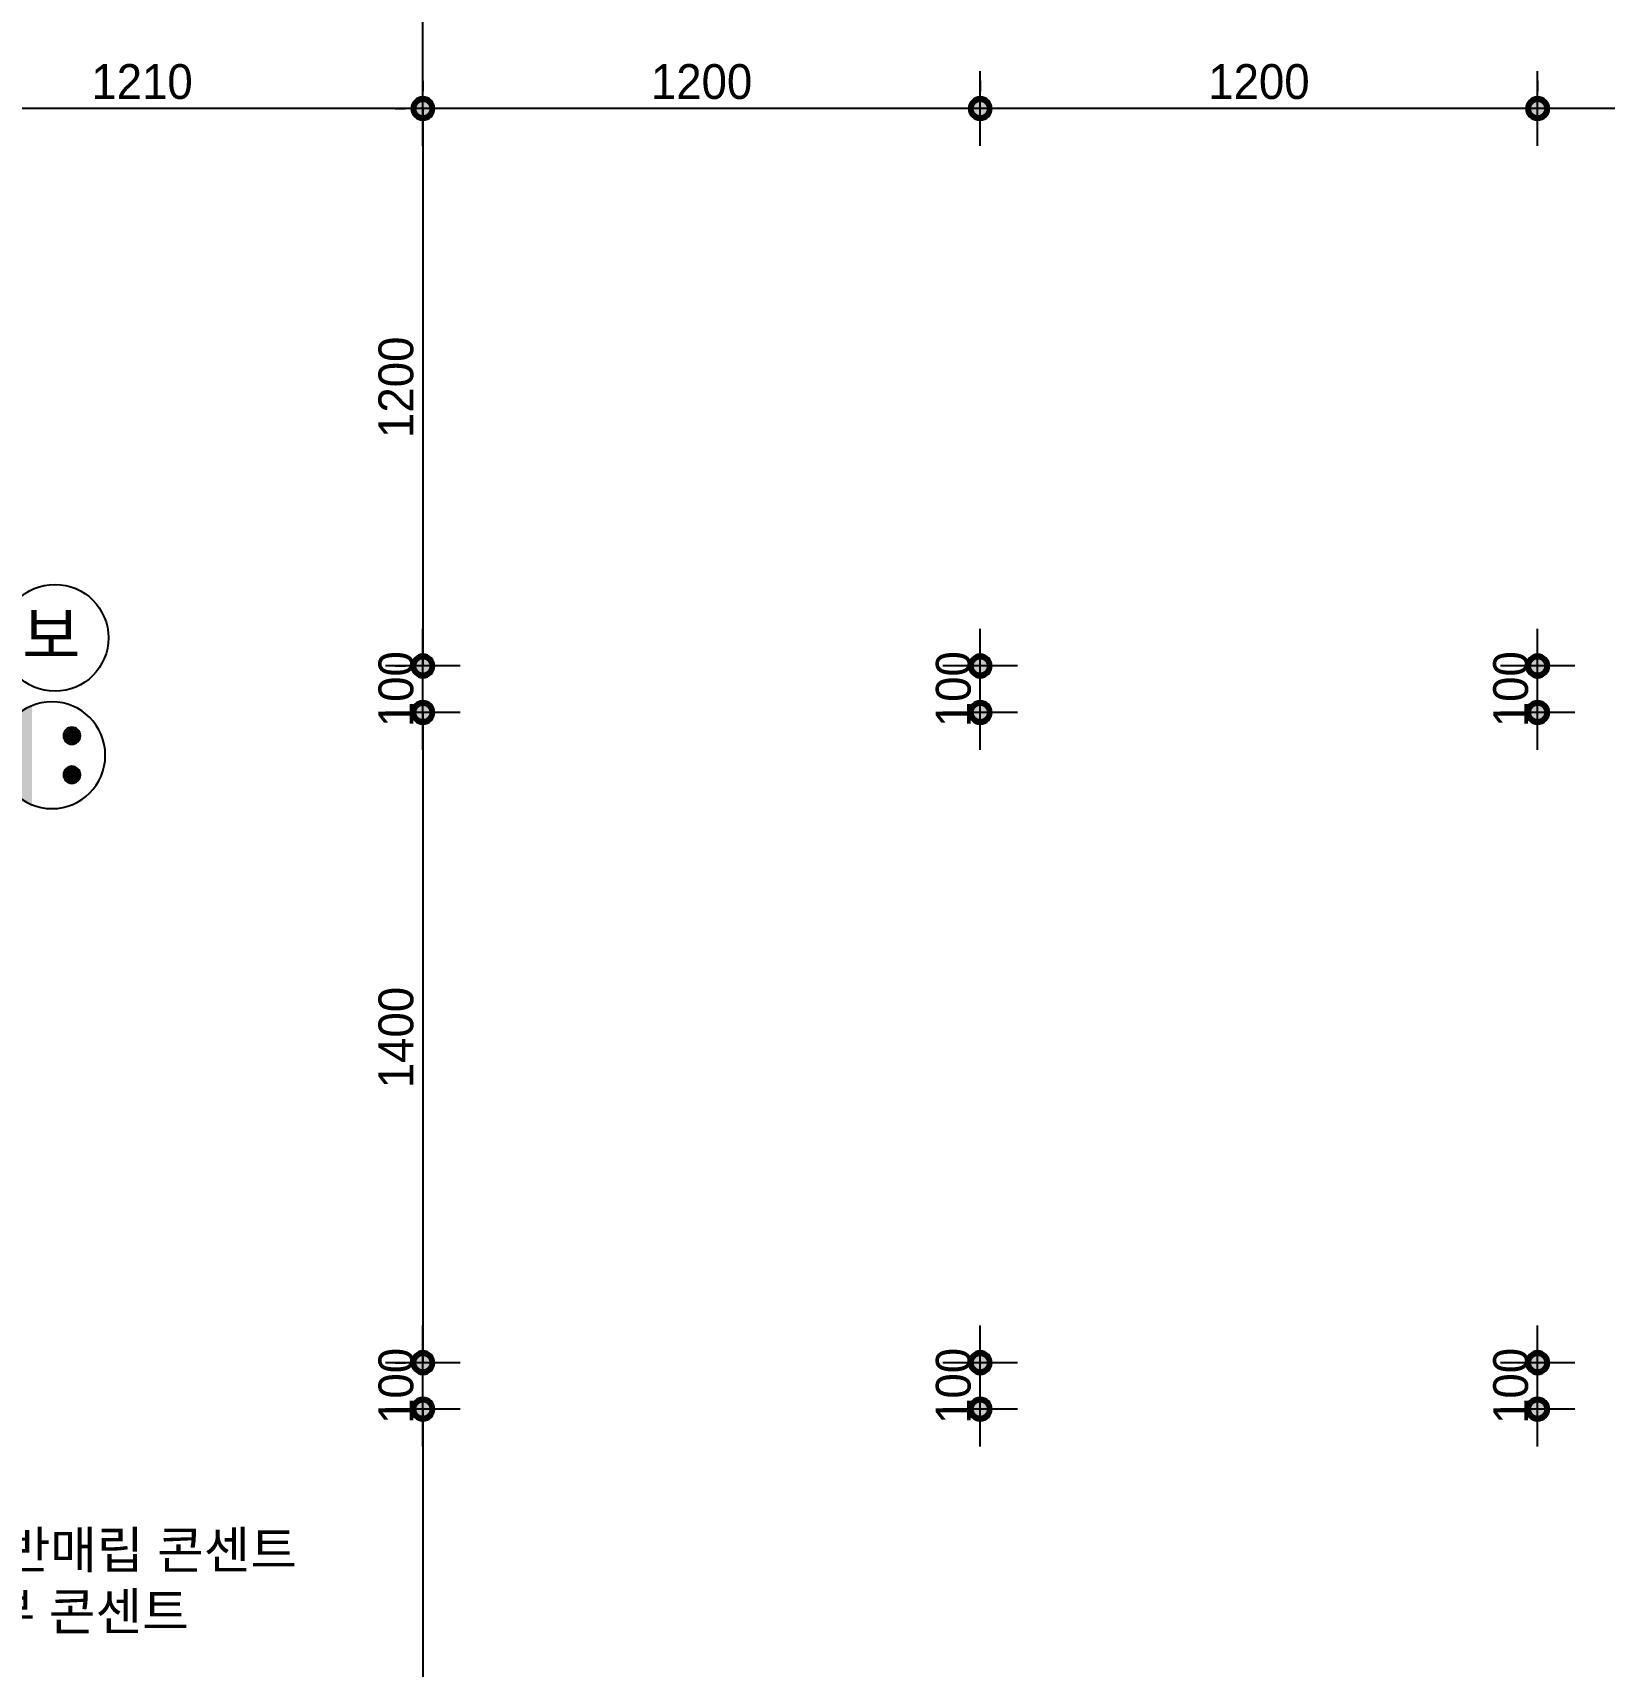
# Model space of a CAD drawing. Header units: inches. Extents: x -53835 to 52744, y -79586 to -50910.
# Drawn here: x 17029 to 20413, y -61991 to -58474 of the extents above; entities that cross this region are included whole.
import ezdxf

# ---------------------------------------------------------------- set-up
doc = ezdxf.new("R2010")
doc.units = ezdxf.units.IN
doc.header["$LTSCALE"] = 50
doc.header["$MEASUREMENT"] = 0
doc.linetypes.add('DASHEDX2', pattern=[1.5, 1, -0.5])
for name, color, linetype in [('0-ELC TEXT', 7, 'Continuous'), ('07-DIM WAL', 5, 'Continuous'), ('RC-LIGHT', 7, 'Continuous'), ('설비', 140, 'Continuous')]:
    doc.layers.add(name, color=color, linetype=linetype)
doc.styles.add('스타일1', font='HY울릉도M.TTF')
doc.styles.add('코레일둥고', font='Korail_Round_Gothic_Medium.ttf')
doc.dimstyles.new('30', dxfattribs={"dimscale": 30, "dimtxt": 2.5, "dimasz": 2.5, "dimexe": 1.25, "dimexo": 2, "dimtad": 1, "dimdec": 0, "dimtxsty": '스타일1', "dimblk": 'DOTSMALL', "dimcen": 2.5, "dimclrd": 1, "dimclre": 1, "dimclrt": 2, "dimadec": 0, "dimazin": 0, "dimtfac": 1, "dimtix": 1, "dimtmove": 0, "dimatfit": 3, "dimldrblk": 'DOTSMALL', "dimfxl": 1.25, "dimarcsym": 0})

# ---------------------------------------------------------------- blocks, each defined once
blk = doc.blocks.new('1')
at = {"linetype": 'Continuous'}
h = blk.add_hatch(color=4, dxfattribs=at)
h.dxf.hatch_style = 1
edge = h.paths.add_edge_path()
edge.add_arc((11539653.5, -14273503.8), 37.5, 0, 360)
at = {"color": 1, "linetype": 'Continuous'}
for p, q in [((11539653.5, -14273637.1), (11539653.5, -14273370.5)), ((11539520.2, -14273503.8), (11539786.8, -14273503.8))]:
    blk.add_line(p, q, dxfattribs=at)
at = {"color": 4, "linetype": 'Continuous'}
for radius in [41.5, 37.5]:
    blk.add_circle((11539653.5, -14273503.8), radius, dxfattribs=at)
blk = doc.blocks.new('_DOTSMALL')
at = {"color": 0, "linetype": 'ByBlock', "const_width": 0.5}
blk.add_lwpolyline([(-0.0625, 0, 1), (0.0625, 0, 1)], format="xyb", close=True, dxfattribs=at)
blk = doc.blocks.new('*D418')
at = {"layer": '07-DIM WAL', "color": 1, "lineweight": -2, "transparency": 16777216}
for p, q in [((19069.1, -61512), (19069.1, -61262)), ((19129.1, -61337), (19106.6, -61337)), ((19009.1, -61437), (19031.6, -61437))]:
    blk.add_line(p, q, dxfattribs=at)
at = {"layer": 'Defpoints', "color": 0, "transparency": 16777216}
for p in [(19069.1, -61337), (19069.1, -61337), (19069.1, -61437)]:
    blk.add_point(p, dxfattribs=at)
at = {"layer": '07-DIM WAL', "color": 1, "lineweight": -2, "transparency": 16777216, "xscale": 75, "yscale": 75, "zscale": 75}
for p, rotation in [((19069.1, -61337), 270), ((19069.1, -61437), 90)]:
    blk.add_blockref('_DOTSMALL', p, dxfattribs=dict(at, rotation=rotation))
at = {"layer": '07-DIM WAL', "color": 2, "transparency": 16777216, "insert": (19011.4, -61387), "char_height": 75, "attachment_point": 5, "rotation": 90, "style": '스타일1'}
blk.add_mtext('100', dxfattribs=at)
blk = doc.blocks.new('*D419')
at = {"layer": '07-DIM WAL', "color": 1, "lineweight": -2, "transparency": 16777216}
for p, q in [((20269.1, -61512), (20269.1, -61262)), ((20329.1, -61337), (20306.6, -61337)), ((20209.1, -61437), (20231.6, -61437))]:
    blk.add_line(p, q, dxfattribs=at)
at = {"layer": 'Defpoints', "color": 0, "transparency": 16777216}
for p in [(20269.1, -61337), (20269.1, -61337), (20269.1, -61437)]:
    blk.add_point(p, dxfattribs=at)
at = {"layer": '07-DIM WAL', "color": 1, "lineweight": -2, "transparency": 16777216, "xscale": 75, "yscale": 75, "zscale": 75}
for p, rotation in [((20269.1, -61337), 270), ((20269.1, -61437), 90)]:
    blk.add_blockref('_DOTSMALL', p, dxfattribs=dict(at, rotation=rotation))
at = {"layer": '07-DIM WAL', "color": 2, "transparency": 16777216, "insert": (20211.4, -61387), "char_height": 75, "attachment_point": 5, "rotation": 90, "style": '스타일1'}
blk.add_mtext('100', dxfattribs=at)
blk = doc.blocks.new('*D420')
at = {"layer": '07-DIM WAL', "color": 1, "lineweight": -2, "transparency": 16777216}
for p, q in [((17869.1, -61512), (17869.1, -61262)), ((17929.1, -61337), (17906.6, -61337)), ((17809.1, -61437), (17831.6, -61437))]:
    blk.add_line(p, q, dxfattribs=at)
at = {"layer": 'Defpoints', "color": 0, "transparency": 16777216}
for p in [(17869.1, -61337), (17869.1, -61337), (17869.1, -61437)]:
    blk.add_point(p, dxfattribs=at)
at = {"layer": '07-DIM WAL', "color": 1, "lineweight": -2, "transparency": 16777216, "xscale": 75, "yscale": 75, "zscale": 75}
for p, rotation in [((17869.1, -61337), 270), ((17869.1, -61437), 90)]:
    blk.add_blockref('_DOTSMALL', p, dxfattribs=dict(at, rotation=rotation))
at = {"layer": '07-DIM WAL', "color": 2, "transparency": 16777216, "insert": (17811.4, -61387), "char_height": 75, "attachment_point": 5, "rotation": 90, "style": '스타일1'}
blk.add_mtext('100', dxfattribs=at)
blk = doc.blocks.new('*D425')
at = {"layer": '07-DIM WAL', "color": 1, "lineweight": -2, "transparency": 16777216}
for p, q in [((19069.1, -60012), (19069.1, -59762)), ((19129.1, -59837), (19106.6, -59837)), ((19009.1, -59937), (19031.6, -59937))]:
    blk.add_line(p, q, dxfattribs=at)
at = {"layer": 'Defpoints', "color": 0, "transparency": 16777216}
for p in [(19069.1, -59837), (19069.1, -59837), (19069.1, -59937)]:
    blk.add_point(p, dxfattribs=at)
at = {"layer": '07-DIM WAL', "color": 1, "lineweight": -2, "transparency": 16777216, "xscale": 75, "yscale": 75, "zscale": 75}
for p, rotation in [((19069.1, -59837), 270), ((19069.1, -59937), 90)]:
    blk.add_blockref('_DOTSMALL', p, dxfattribs=dict(at, rotation=rotation))
at = {"layer": '07-DIM WAL', "color": 2, "transparency": 16777216, "insert": (19011.4, -59887), "char_height": 75, "attachment_point": 5, "rotation": 90, "style": '스타일1'}
blk.add_mtext('100', dxfattribs=at)
blk = doc.blocks.new('*D426')
at = {"layer": '07-DIM WAL', "color": 1, "lineweight": -2, "transparency": 16777216}
for p, q in [((20269.1, -60012), (20269.1, -59762)), ((20329.1, -59837), (20306.6, -59837)), ((20209.1, -59937), (20231.6, -59937))]:
    blk.add_line(p, q, dxfattribs=at)
at = {"layer": 'Defpoints', "color": 0, "transparency": 16777216}
for p in [(20269.1, -59837), (20269.1, -59837), (20269.1, -59937)]:
    blk.add_point(p, dxfattribs=at)
at = {"layer": '07-DIM WAL', "color": 1, "lineweight": -2, "transparency": 16777216, "xscale": 75, "yscale": 75, "zscale": 75}
for p, rotation in [((20269.1, -59837), 270), ((20269.1, -59937), 90)]:
    blk.add_blockref('_DOTSMALL', p, dxfattribs=dict(at, rotation=rotation))
at = {"layer": '07-DIM WAL', "color": 2, "transparency": 16777216, "insert": (20211.4, -59887), "char_height": 75, "attachment_point": 5, "rotation": 90, "style": '스타일1'}
blk.add_mtext('100', dxfattribs=at)
blk = doc.blocks.new('*D427')
at = {"layer": '07-DIM WAL', "color": 1, "lineweight": -2, "transparency": 16777216}
for p, q in [((17869.1, -60012), (17869.1, -59762)), ((17929.1, -59837), (17906.6, -59837)), ((17809.1, -59937), (17831.6, -59937))]:
    blk.add_line(p, q, dxfattribs=at)
at = {"layer": 'Defpoints', "color": 0, "transparency": 16777216}
for p in [(17869.1, -59837), (17869.1, -59837), (17869.1, -59937)]:
    blk.add_point(p, dxfattribs=at)
at = {"layer": '07-DIM WAL', "color": 1, "lineweight": -2, "transparency": 16777216, "xscale": 75, "yscale": 75, "zscale": 75}
for p, rotation in [((17869.1, -59837), 270), ((17869.1, -59937), 90)]:
    blk.add_blockref('_DOTSMALL', p, dxfattribs=dict(at, rotation=rotation))
at = {"layer": '07-DIM WAL', "color": 2, "transparency": 16777216, "insert": (17811.4, -59887), "char_height": 75, "attachment_point": 5, "rotation": 90, "style": '스타일1'}
blk.add_mtext('100', dxfattribs=at)
blk = doc.blocks.new('*D434')
at = {"layer": '07-DIM WAL', "color": 1, "lineweight": -2, "transparency": 16777216}
for p, q in [((20269.1, -58577), (20269.1, -58599.5)), ((21863.6, -58577), (21863.6, -58599.5)), ((21863.6, -58637), (20269.1, -58637))]:
    blk.add_line(p, q, dxfattribs=at)
at = {"layer": 'Defpoints', "color": 0, "transparency": 16777216}
for p in [(20269.1, -58637), (20269.1, -58637), (21863.6, -58637)]:
    blk.add_point(p, dxfattribs=at)
at = {"layer": '07-DIM WAL', "color": 1, "lineweight": -2, "transparency": 16777216, "xscale": 75, "yscale": 75, "zscale": 75, "rotation": 180}
blk.add_blockref('_DOTSMALL', (20269.1, -58637), dxfattribs=at)
at = {"layer": '07-DIM WAL', "color": 1, "lineweight": -2, "transparency": 16777216, "xscale": 75, "yscale": 75, "zscale": 75}
blk.add_blockref('_DOTSMALL', (21863.6, -58637), dxfattribs=at)
at = {"layer": '07-DIM WAL', "color": 2, "transparency": 16777216, "insert": (21066.4, -58579.3), "char_height": 75, "attachment_point": 5, "style": '스타일1'}
blk.add_mtext('1594', dxfattribs=at)
blk = doc.blocks.new('*D435')
at = {"layer": '07-DIM WAL', "color": 1, "lineweight": -2, "transparency": 16777216}
for p, q in [((19069.1, -58577), (19069.1, -58599.5)), ((20269.1, -58577), (20269.1, -58599.5)), ((20269.1, -58637), (19069.1, -58637))]:
    blk.add_line(p, q, dxfattribs=at)
at = {"layer": 'Defpoints', "color": 0, "transparency": 16777216}
for p in [(19069.1, -58637), (19069.1, -58637), (20269.1, -58637)]:
    blk.add_point(p, dxfattribs=at)
at = {"layer": '07-DIM WAL', "color": 1, "lineweight": -2, "transparency": 16777216, "xscale": 75, "yscale": 75, "zscale": 75, "rotation": 180}
blk.add_blockref('_DOTSMALL', (19069.1, -58637), dxfattribs=at)
at = {"layer": '07-DIM WAL', "color": 1, "lineweight": -2, "transparency": 16777216, "xscale": 75, "yscale": 75, "zscale": 75}
blk.add_blockref('_DOTSMALL', (20269.1, -58637), dxfattribs=at)
at = {"layer": '07-DIM WAL', "color": 2, "transparency": 16777216, "insert": (19669.1, -58579.3), "char_height": 75, "attachment_point": 5, "style": '스타일1'}
blk.add_mtext('1200', dxfattribs=at)
blk = doc.blocks.new('*D436')
at = {"layer": '07-DIM WAL', "color": 1, "lineweight": -2, "transparency": 16777216}
for p, q in [((17869.1, -58577), (17869.1, -58599.5)), ((19069.1, -58577), (19069.1, -58599.5)), ((19069.1, -58637), (17869.1, -58637))]:
    blk.add_line(p, q, dxfattribs=at)
at = {"layer": 'Defpoints', "color": 0, "transparency": 16777216}
for p in [(17869.1, -58637), (17869.1, -58637), (19069.1, -58637)]:
    blk.add_point(p, dxfattribs=at)
at = {"layer": '07-DIM WAL', "color": 1, "lineweight": -2, "transparency": 16777216, "xscale": 75, "yscale": 75, "zscale": 75, "rotation": 180}
blk.add_blockref('_DOTSMALL', (17869.1, -58637), dxfattribs=at)
at = {"layer": '07-DIM WAL', "color": 1, "lineweight": -2, "transparency": 16777216, "xscale": 75, "yscale": 75, "zscale": 75}
blk.add_blockref('_DOTSMALL', (19069.1, -58637), dxfattribs=at)
at = {"layer": '07-DIM WAL', "color": 2, "transparency": 16777216, "insert": (18469.1, -58579.3), "char_height": 75, "attachment_point": 5, "style": '스타일1'}
blk.add_mtext('1200', dxfattribs=at)
blk = doc.blocks.new('*D437')
at = {"layer": '07-DIM WAL', "color": 1, "lineweight": -2, "transparency": 16777216}
for p, q in [((16659.6, -58577), (16659.6, -58599.5)), ((17869.1, -58577), (17869.1, -58599.5)), ((17869.1, -58637), (16659.6, -58637))]:
    blk.add_line(p, q, dxfattribs=at)
at = {"layer": 'Defpoints', "color": 0, "transparency": 16777216}
for p in [(16659.6, -58637), (16659.6, -58637), (17869.1, -58637)]:
    blk.add_point(p, dxfattribs=at)
at = {"layer": '07-DIM WAL', "color": 1, "lineweight": -2, "transparency": 16777216, "xscale": 75, "yscale": 75, "zscale": 75, "rotation": 180}
blk.add_blockref('_DOTSMALL', (16659.6, -58637), dxfattribs=at)
at = {"layer": '07-DIM WAL', "color": 1, "lineweight": -2, "transparency": 16777216, "xscale": 75, "yscale": 75, "zscale": 75}
blk.add_blockref('_DOTSMALL', (17869.1, -58637), dxfattribs=at)
at = {"layer": '07-DIM WAL', "color": 2, "transparency": 16777216, "insert": (17264.4, -58579.3), "char_height": 75, "attachment_point": 5, "style": '스타일1'}
blk.add_mtext('1210', dxfattribs=at)
blk = doc.blocks.new('*D438')
at = {"layer": '07-DIM WAL', "color": 1, "lineweight": -2, "transparency": 16777216}
for p, q in [((17869.1, -58637), (17869.1, -58057)), ((17929.1, -58057), (17906.6, -58057)), ((17929.1, -58637), (17906.6, -58637))]:
    blk.add_line(p, q, dxfattribs=at)
at = {"layer": 'Defpoints', "color": 0, "transparency": 16777216}
for p in [(17869.1, -58057), (17869.1, -58057), (17869.1, -58637)]:
    blk.add_point(p, dxfattribs=at)
at = {"layer": '07-DIM WAL', "color": 1, "lineweight": -2, "transparency": 16777216, "xscale": 75, "yscale": 75, "zscale": 75}
for p, rotation in [((17869.1, -58057), 90), ((17869.1, -58637), 270)]:
    blk.add_blockref('_DOTSMALL', p, dxfattribs=dict(at, rotation=rotation))
at = {"layer": '07-DIM WAL', "color": 2, "transparency": 16777216, "insert": (17811.3, -58347), "char_height": 75, "attachment_point": 5, "rotation": 90, "style": '스타일1'}
blk.add_mtext('580', dxfattribs=at)
blk = doc.blocks.new('*D439')
at = {"layer": '07-DIM WAL', "color": 1, "lineweight": -2, "transparency": 16777216}
for p, q in [((17809.1, -58637), (17831.6, -58637)), ((17869.1, -58637), (17869.1, -59837)), ((17809.1, -59837), (17831.6, -59837))]:
    blk.add_line(p, q, dxfattribs=at)
at = {"layer": 'Defpoints', "color": 0, "transparency": 16777216}
for p in [(17869.1, -58637), (17869.1, -59837), (17869.1, -59837)]:
    blk.add_point(p, dxfattribs=at)
at = {"layer": '07-DIM WAL', "color": 1, "lineweight": -2, "transparency": 16777216, "xscale": 75, "yscale": 75, "zscale": 75}
for p, rotation in [((17869.1, -58637), 90), ((17869.1, -59837), 270)]:
    blk.add_blockref('_DOTSMALL', p, dxfattribs=dict(at, rotation=rotation))
at = {"layer": '07-DIM WAL', "color": 2, "transparency": 16777216, "insert": (17811.4, -59237), "char_height": 75, "attachment_point": 5, "rotation": 90, "style": '스타일1'}
blk.add_mtext('1200', dxfattribs=at)
blk = doc.blocks.new('*D440')
at = {"layer": '07-DIM WAL', "color": 1, "lineweight": -2, "transparency": 16777216}
for p, q in [((17809.1, -59937), (17831.6, -59937)), ((17869.1, -59937), (17869.1, -61337)), ((17809.1, -61337), (17831.6, -61337))]:
    blk.add_line(p, q, dxfattribs=at)
at = {"layer": 'Defpoints', "color": 0, "transparency": 16777216}
for p in [(17869.1, -59937), (17869.1, -61337), (17869.1, -61337)]:
    blk.add_point(p, dxfattribs=at)
at = {"layer": '07-DIM WAL', "color": 1, "lineweight": -2, "transparency": 16777216, "xscale": 75, "yscale": 75, "zscale": 75}
for p, rotation in [((17869.1, -59937), 90), ((17869.1, -61337), 270)]:
    blk.add_blockref('_DOTSMALL', p, dxfattribs=dict(at, rotation=rotation))
at = {"layer": '07-DIM WAL', "color": 2, "transparency": 16777216, "insert": (17811.4, -60637), "char_height": 75, "attachment_point": 5, "rotation": 90, "style": '스타일1'}
blk.add_mtext('1400', dxfattribs=at)
blk = doc.blocks.new('*D441')
at = {"layer": '07-DIM WAL', "color": 1, "lineweight": -2, "transparency": 16777216}
for p, q in [((17809.1, -61437), (17831.6, -61437)), ((17869.1, -61437), (17869.1, -62837)), ((17809.1, -62837), (17831.6, -62837))]:
    blk.add_line(p, q, dxfattribs=at)
at = {"layer": 'Defpoints', "color": 0, "transparency": 16777216}
for p in [(17869.1, -61437), (17869.1, -62837), (17869.1, -62837)]:
    blk.add_point(p, dxfattribs=at)
at = {"layer": '07-DIM WAL', "color": 1, "lineweight": -2, "transparency": 16777216, "xscale": 75, "yscale": 75, "zscale": 75}
for p, rotation in [((17869.1, -61437), 90), ((17869.1, -62837), 270)]:
    blk.add_blockref('_DOTSMALL', p, dxfattribs=dict(at, rotation=rotation))
at = {"layer": '07-DIM WAL', "color": 2, "transparency": 16777216, "insert": (17811.4, -62137), "char_height": 75, "attachment_point": 5, "rotation": 90, "style": '스타일1'}
blk.add_mtext('1400', dxfattribs=at)
blk = doc.blocks.new('ZHSTP')
at = {"layer": '설비'}
h = blk.add_hatch(color=10, dxfattribs=at)
edge = h.paths.add_edge_path()
edge.add_arc((19460.2, -67971.4), 18.3, 0, 360)
h = blk.add_hatch(color=10, dxfattribs=at)
edge = h.paths.add_edge_path()
edge.add_arc((19544.2, -67971.4), 18.3, 0, 360)
h = blk.add_hatch(color=10, dxfattribs=at)
edge = h.paths.add_edge_path()
edge.add_line((19608.9, -68057.4), (19395.5, -68057.4))
edge.add_ellipse((19502.2, -68014.4), major_axis=(81.3, 81.3), ratio=1, start_angle=156.9578, end_angle=293.0422)
at = {"layer": '설비', "color": 10}
for centre, radius in [((19502.2, -68014.4), 115), ((19460.2, -67971.4), 18.3), ((19544.2, -67971.4), 18.3)]:
    blk.add_circle(centre, radius, dxfattribs=at)

msp = doc.modelspace()

# ---------------------------------------------------------------- linework, layer by layer
at = {"layer": '설비', "color": 10}
msp.add_circle((17077.027, -59776.418), 115, dxfattribs=at)

# ---------------------------------------------------------------- block references
at = {"layer": '07-DIM WAL', "xscale": -1, "rotation": 270}
msp.add_blockref('ZHSTP', (85084.731, -79531.345), dxfattribs=at)
at = {"layer": 'RC-LIGHT', "xscale": -0.6024096385271789, "yscale": 0.6024096385271789, "zscale": 0.6024096385271789}
for p in [(6969467.624, 8539859.257), (6970667.624, 8539859.257), (6971867.624, 8539859.257), (6969467.624, 8538659.257), (6970667.624, 8538659.257), (6971867.624, 8538659.257), (6969467.624, 8538559.257), (6970667.624, 8538559.257), (6971867.624, 8538559.257), (6969467.624, 8537159.257), (6970667.624, 8537159.257), (6971867.624, 8537159.257), (6969467.624, 8537059.257), (6970667.624, 8537059.257), (6971867.624, 8537059.257)]:
    msp.add_blockref('1', p, dxfattribs=at)

# ---------------------------------------------------------------- texts
at = {"layer": '0-ELC TEXT', "color": 7, "linetype": 'DASHEDX2', "style": '코레일둥고'}
for s, p in [('TV반매립 콘센트', (16832.712, -61780.014)), ('하부 콘센트', (16833.845, -61912.573))]:
    msp.add_text(s, height=80, dxfattribs=at).set_placement(p)
at = {"layer": '설비', "color": 10, "style": '코레일둥고'}
msp.add_text('보 ', height=100, dxfattribs=at).set_placement((17006.106, -59820.328))

# ---------------------------------------------------------------- dimensions: what is measured, and where the dimension line sits
at = {"layer": '07-DIM WAL'}
for base, p1, p2, picture, middle in [((17869.131, -58057.002), (17869.131, -58637.002), (17869.131, -58057.002), '*D438', (17811.333, -58347.002)), ((17869.131, -59837.002), (17869.131, -58637.002), (17869.131, -59837.002), '*D439', (17811.383, -59237.002)), ((17869.131, -59837.002), (17869.131, -59937.002), (17869.131, -59837.002), '*D427', (17811.383, -59887.002)), ((19069.131, -59837.002), (19069.131, -59937.002), (19069.131, -59837.002), '*D425', (19011.383, -59887.002)), ((20269.131, -59837.002), (20269.131, -59937.002), (20269.131, -59837.002), '*D426', (20211.383, -59887.002)), ((17869.131, -61337.002), (17869.131, -59937.002), (17869.131, -61337.002), '*D440', (17811.383, -60637.002)), ((17869.131, -61337.002), (17869.131, -61437.002), (17869.131, -61337.002), '*D420', (17811.383, -61387.002)), ((19069.131, -61337.002), (19069.131, -61437.002), (19069.131, -61337.002), '*D418', (19011.383, -61387.002)), ((20269.131, -61337.002), (20269.131, -61437.002), (20269.131, -61337.002), '*D419', (20211.383, -61387.002)), ((17869.131, -62837.002), (17869.131, -61437.002), (17869.131, -62837.002), '*D441', (17811.383, -62137.002))]:
    dim = msp.add_linear_dim(base=base, p1=p1, p2=p2, angle=90, dimstyle='30', dxfattribs=at)
    dim.commit()
    dim.dimension.update_dxf_attribs({"geometry": picture, "text_midpoint": middle})
for base, p1, p2, picture, middle in [((16659.630781245, -58637.002142817), (17869.130781249, -58637.002142817), (16659.630781245, -58637.002142817), '*D437', (17264.380781247, -58579.254140154)), ((17869.131, -58637.002), (19069.131, -58637.002), (17869.131, -58637.002), '*D436', (18469.131, -58579.254)), ((19069.131, -58637.002), (20269.131, -58637.002), (19069.131, -58637.002), '*D435', (19669.131, -58579.254)), ((20269.130781249, -58637.002142817), (21863.630781245, -58637.002142817), (20269.130781249, -58637.002142817), '*D434', (21066.380781247, -58579.304073576))]:
    dim = msp.add_linear_dim(base=base, p1=p1, p2=p2, dimstyle='30', dxfattribs=at)
    dim.commit()
    dim.dimension.update_dxf_attribs({"geometry": picture, "text_midpoint": middle})

doc.saveas('drawing.dxf')
